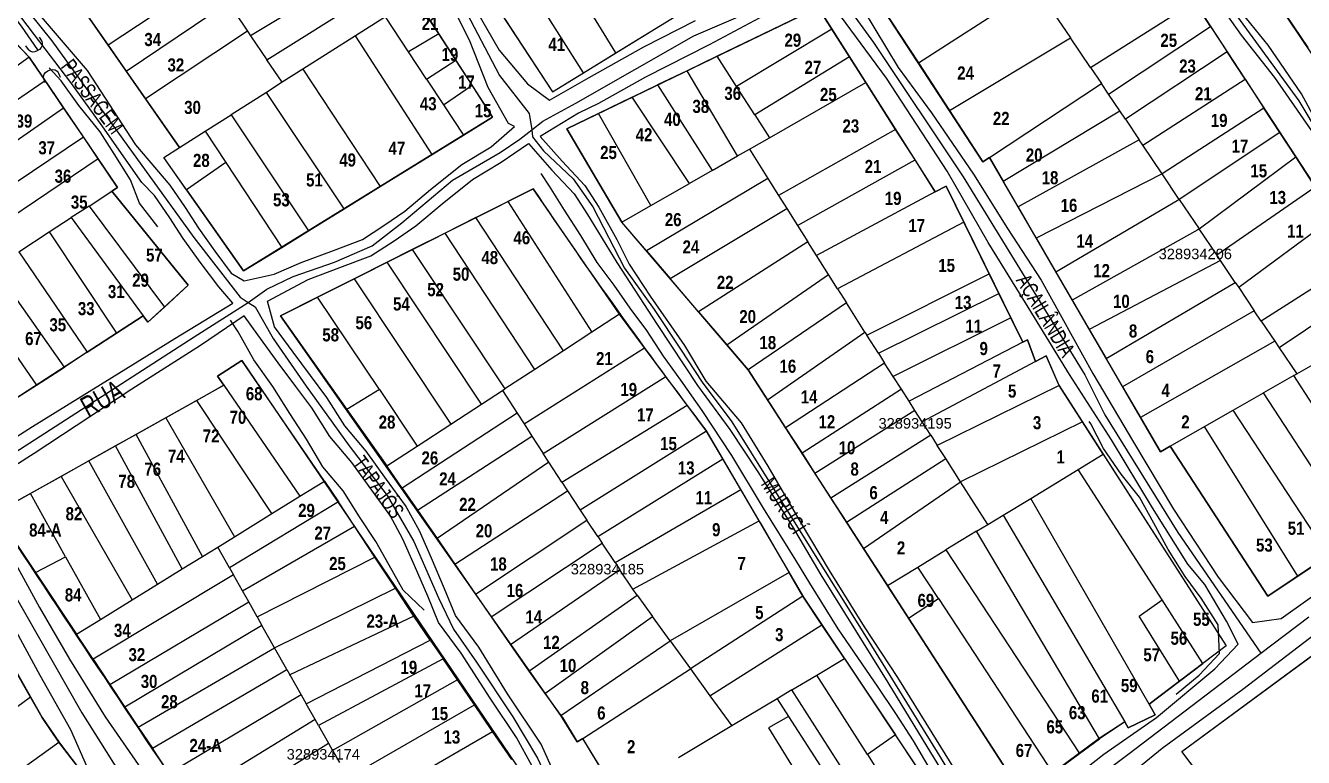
# Model space of a CAD drawing. Extents: x 206155 to 208014, y 4847439 to 4850017.
# Drawn here: x 207361.2 to 207605.1, y 4848810.5 to 4848950.2 of the extents above; entities that cross this region are included whole.
import ezdxf
from ezdxf.enums import TextEntityAlignment as Align

# ---------------------------------------------------------------- set-up
doc = ezdxf.new("R2010")
doc.units = 0
doc.header["$LTSCALE"] = 1.5
doc.header["$MEASUREMENT"] = 0
for name, color, linetype in [('CD-MALHA-LOTES', 40, 'CONTINUOUS'), ('CD_TXT_QUADRA', 7, 'CONTINUOUS'), ('HD-VALAS-DRENOS', 170, 'CONTINUOUS'), ('RU-QUADRAS', 6, 'CONTINUOUS'), ('SV-EIXO-RUA-N-PAV', 6, 'CONTINUOUS'), ('SV-PONTE-BUEIRO', 249, 'CONTINUOUS'), ('SV-RUA-NAO-PAV-S-GUIA-C-GUIA', 7, 'CONTINUOUS'), ('SV-TXT-RUA-N-PAV-S-GUIA-C-GUIA', 7, 'CONTINUOUS'), ('Th_NmrPort', 7, 'CONTINUOUS')]:
    doc.layers.add(name, color=color, linetype=linetype)
doc.styles.add('ARIAL', font='ARIAL.TTF')
doc.styles.get("Standard").update_dxf_attribs({"font": 'swisscbo.ttf'})

# ---------------------------------------------------------------- blocks, each defined once
blk = doc.blocks.new('COD119', base_point=(207244.147261, 4849431.007731))
at = {"layer": 'SV-PONTE-BUEIRO'}
blk.add_lwpolyline([(207242.637261, 4849429.007731), (207242.637261, 4849429.841065), (207242.637261, 4849429.966065), (207242.763094, 4849430.299398), (207243.014761, 4849430.674398), (207243.392261, 4849430.882731), (207243.895594, 4849431.007731), (207244.398927, 4849431.007731), (207244.902261, 4849430.882731), (207245.279761, 4849430.674398), (207245.531427, 4849430.299398), (207245.657261, 4849429.966065), (207245.657261, 4849429.841065), (207245.657261, 4849429.007731)], dxfattribs=at)

msp = doc.modelspace()

# ---------------------------------------------------------------- linework, layer by layer
at = {"layer": 'CD-MALHA-LOTES', "linetype": 'Continuous'}
for p, q in [((207473.85, 4848945.01), (207460.26, 4848967)), ((207426.52, 4848961.76), (207404.12, 4848948.27)), ((207396.61, 4848959.46), (207376.94, 4848946.46)), ((207407.22, 4848943.7), (207432.88, 4848959.78)), ((207531.56, 4848943.1), (207554.03, 4848957.54)), ((207380.38, 4848941.52), (207399.85, 4848954.62)), ((207440.05, 4848948.65), (207435.55, 4848955.5)), ((207467.62, 4848941.17), (207458.95, 4848954.95)), ((207564.41, 4848942.18), (207584.27, 4848954.74)), ((207587.33, 4848950.05), (207584.27, 4848954.74)), ((207373.37, 4848951.58), (207376.94, 4848946.46)), ((207401.17, 4848952.63), (207403.55, 4848949.11)), ((207429.84, 4848951.88), (207424.11, 4848948.24)), ((207434.24, 4848945.19), (207429.84, 4848951.88)), ((207557.44, 4848952.49), (207560.59, 4848947.84)), ((207601.77, 4848952.11), (207605.86, 4848946.03)), ((207361.87, 4848944.16), (207357.15, 4848949.08)), ((207403.55, 4848949.11), (207384.08, 4848936.2)), ((207403.55, 4848949.11), (207404.12, 4848948.27)), ((207452.71, 4848951.35), (207461.76, 4848937.57)), ((207473.85, 4848945.01), (207483.49, 4848950.94)), ((207515.03, 4848949.52), (207496.85, 4848938.59)), ((207518.4, 4848944.23), (207515.03, 4848949.52)), ((207567.83, 4848937.12), (207587.33, 4848950.05)), ((207587.33, 4848950.05), (207590.49, 4848945.21)), ((207404.12, 4848948.27), (207407.22, 4848943.7)), ((207424.11, 4848948.24), (207414.07, 4848941.88)), ((207438.75, 4848925.6), (207424.11, 4848948.24)), ((207440.05, 4848948.65), (207434.24, 4848945.19)), ((207443.29, 4848943.62), (207440.05, 4848948.65)), ((207537.47, 4848934.02), (207560.59, 4848947.84)), ((207564.41, 4848942.18), (207560.59, 4848947.84)), ((207376.94, 4848946.46), (207380.38, 4848941.52)), ((207437.7, 4848939.95), (207434.24, 4848945.19)), ((207467.62, 4848941.17), (207473.85, 4848945.01)), ((207493.13, 4848944.34), (207487.44, 4848941.59)), ((207496.85, 4848938.59), (207493.13, 4848944.34)), ((207518.4, 4848944.23), (207500.33, 4848933.2)), ((207521.52, 4848939.32), (207518.4, 4848944.23)), ((207590.49, 4848945.21), (207571.06, 4848932.33)), ((207593.91, 4848939.97), (207590.49, 4848945.21)), ((207361.87, 4848944.16), (207338.54, 4848927.43)), ((207364.89, 4848939.72), (207361.87, 4848944.16)), ((207410.14, 4848939.38), (207407.22, 4848943.7)), ((207414.07, 4848941.88), (207410.14, 4848939.38)), ((207414.07, 4848941.88), (207428.83, 4848919.48)), ((207437.7, 4848939.95), (207443.29, 4848943.62)), ((207446.38, 4848938.83), (207443.29, 4848943.62)), ((207531.56, 4848943.1), (207537.47, 4848934.02)), ((207564.41, 4848942.18), (207566.48, 4848939.13)), ((207341.4, 4848923.71), (207364.89, 4848939.72)), ((207368.4, 4848934.54), (207364.89, 4848939.72)), ((207380.38, 4848941.52), (207384.08, 4848936.2)), ((207410.14, 4848939.38), (207407.13, 4848937.46)), ((207437.7, 4848939.95), (207440.9, 4848935.1)), ((207461.76, 4848937.57), (207467.62, 4848941.17)), ((207487.44, 4848941.59), (207481.8, 4848938.87)), ((207497.06, 4848925.32), (207487.44, 4848941.59)), ((207503.16, 4848928.81), (207521.52, 4848939.32)), ((207527.22, 4848930.38), (207521.52, 4848939.32)), ((207574.38, 4848927.41), (207593.91, 4848939.97)), ((207593.91, 4848939.97), (207597.52, 4848934.44)), ((207407.13, 4848937.46), (207400.41, 4848933.19)), ((207421.94, 4848915.22), (207407.13, 4848937.46)), ((207440.9, 4848935.1), (207446.38, 4848938.83)), ((207476.92, 4848936.52), (207481.8, 4848938.87)), ((207481.8, 4848938.87), (207492.21, 4848922.55)), ((207500.33, 4848933.2), (207496.85, 4848938.59)), ((207545.12, 4848925.02), (207566.48, 4848939.13)), ((207567.83, 4848937.12), (207566.48, 4848939.13)), ((207569.99, 4848933.93), (207567.83, 4848937.12)), ((207345.37, 4848918.52), (207368.4, 4848934.54)), ((207372.2, 4848928.95), (207368.4, 4848934.54)), ((207384.08, 4848936.2), (207390.54, 4848926.91)), ((207440.9, 4848935.1), (207444.72, 4848929.29)), ((207476.92, 4848936.52), (207470.49, 4848933.42)), ((207487.9, 4848920.08), (207476.92, 4848936.52)), ((207597.52, 4848934.44), (207578.07, 4848921.92)), ((207600.55, 4848929.81), (207597.52, 4848934.44)), ((207395.45, 4848930.03), (207400.41, 4848933.19)), ((207400.41, 4848933.19), (207415.19, 4848911.05)), ((207480.52, 4848915.86), (207470.49, 4848933.42)), ((207500.33, 4848933.2), (207503.16, 4848928.81)), ((207537.47, 4848934.02), (207543.87, 4848924.19)), ((207547.73, 4848920.53), (207569.99, 4848933.93)), ((207571.06, 4848932.33), (207569.99, 4848933.93)), ((207571.06, 4848932.33), (207573.69, 4848928.42)), ((207390.54, 4848926.91), (207395.45, 4848930.03)), ((207395.45, 4848930.03), (207399.39, 4848924.06)), ((207527.22, 4848930.38), (207504.88, 4848917.8)), ((207530.92, 4848924.57), (207527.22, 4848930.38)), ((207600.55, 4848929.81), (207581.36, 4848917.04)), ((207603.6, 4848925.14), (207600.55, 4848929.81)), ((207349.17, 4848913.56), (207372.2, 4848928.95)), ((207375.05, 4848924.75), (207372.2, 4848928.95)), ((207438.75, 4848925.6), (207444.72, 4848929.29)), ((207499.32, 4848926.61), (207503.16, 4848928.81)), ((207573.69, 4848928.42), (207550.59, 4848915.6)), ((207574.38, 4848927.41), (207573.69, 4848928.42)), ((207578.07, 4848921.92), (207574.38, 4848927.41)), ((207375.05, 4848924.75), (207352.33, 4848909.45)), ((207378.74, 4848919.33), (207375.05, 4848924.75)), ((207387.58, 4848925.03), (207390.54, 4848926.91)), ((207391.89, 4848918.89), (207387.58, 4848925.03)), ((207428.83, 4848919.48), (207438.75, 4848925.6)), ((207492.21, 4848922.55), (207497.06, 4848925.32)), ((207497.06, 4848925.32), (207499.32, 4848926.61)), ((207499.32, 4848926.61), (207502.84, 4848921.03)), ((207543.87, 4848924.19), (207545.12, 4848925.02)), ((207545.12, 4848925.02), (207547.73, 4848920.53)), ((207585.13, 4848911.44), (207603.6, 4848925.14)), ((207607.31, 4848919.46), (207603.6, 4848925.14)), ((207399.39, 4848924.06), (207391.89, 4848918.89)), ((207399.39, 4848924.06), (207410.06, 4848907.88)), ((207492.21, 4848922.55), (207487.9, 4848920.08)), ((207508.5, 4848912.06), (207530.92, 4848924.57)), ((207534.79, 4848918.48), (207530.92, 4848924.57)), ((207502.84, 4848921.03), (207479.7, 4848907.2)), ((207480.52, 4848915.86), (207487.9, 4848920.08)), ((207502.84, 4848921.03), (207504.88, 4848917.8)), ((207550.59, 4848915.6), (207547.73, 4848920.53)), ((207578.07, 4848921.92), (207554.05, 4848909.66)), ((207581.36, 4848917.04), (207578.07, 4848921.92)), ((207373.29, 4848915.77), (207377.64, 4848918.61)), ((207377.64, 4848918.61), (207378.74, 4848919.33)), ((207391.89, 4848918.89), (207402.77, 4848903.38)), ((207421.94, 4848915.22), (207428.83, 4848919.48)), ((207458.04, 4848919.05), (207453.18, 4848916.61)), ((207474.51, 4848895.14), (207458.04, 4848919.05)), ((207504.88, 4848917.8), (207506.46, 4848915.29)), ((207534.79, 4848918.48), (207512.1, 4848906.35)), ((207581.85, 4848811.67), (207725.24, 4848917.35)), ((207588.49, 4848906.44), (207607.31, 4848919.46)), ((207373.29, 4848915.77), (207369.88, 4848913.55)), ((207373.29, 4848915.77), (207387.68, 4848896.5)), ((207415.19, 4848911.05), (207421.94, 4848915.22)), ((207447.13, 4848913.57), (207453.18, 4848916.61)), ((207453.18, 4848916.61), (207469.23, 4848891.71)), ((207474.99, 4848912.72), (207480.52, 4848915.86)), ((207484.18, 4848901.95), (207506.46, 4848915.29)), ((207506.46, 4848915.29), (207508.5, 4848912.06)), ((207550.59, 4848915.6), (207554.05, 4848909.66)), ((207581.36, 4848917.04), (207585.13, 4848911.44)), ((207365.69, 4848910.82), (207369.88, 4848913.55)), ((207369.88, 4848913.55), (207383.63, 4848894.8)), ((207447.13, 4848913.57), (207441.26, 4848910.62)), ((207463.81, 4848888.17), (207447.13, 4848913.57)), ((207479.7, 4848907.2), (207474.99, 4848912.72)), ((207540.22, 4848912.69), (207516.12, 4848899.99)), ((207545.07, 4848902.85), (207540.22, 4848912.69)), ((207611.03, 4848913.77), (207592.7, 4848900.2)), ((207359.88, 4848907.03), (207365.69, 4848910.82)), ((207365.69, 4848910.82), (207378.53, 4848891.49)), ((207410.06, 4848907.88), (207415.19, 4848911.05)), ((207441.26, 4848910.62), (207434.95, 4848907.45)), ((207458.34, 4848884.6), (207441.26, 4848910.62)), ((207508.5, 4848912.06), (207510.45, 4848908.97)), ((207588.49, 4848906.44), (207585.13, 4848911.44)), ((207402.77, 4848903.38), (207410.06, 4848907.88)), ((207510.45, 4848908.97), (207489.6, 4848895.6)), ((207512.1, 4848906.35), (207510.45, 4848908.97)), ((207554.05, 4848909.66), (207557.82, 4848903.15)), ((207359.88, 4848907.03), (207372.92, 4848887.87)), ((207434.95, 4848907.45), (207430.19, 4848905.05)), ((207434.95, 4848907.45), (207452.63, 4848880.88)), ((207479.7, 4848907.2), (207484.18, 4848901.95)), ((207514.39, 4848902.72), (207512.1, 4848906.35)), ((207589.2, 4848905.38), (207564.18, 4848892.22)), ((207589.2, 4848905.38), (207588.49, 4848906.44)), ((207592.04, 4848901.17), (207589.2, 4848905.38)), ((207617.06, 4848906.66), (207597, 4848893.81)), ((207368.57, 4848885.05), (207355.24, 4848904)), ((207430.19, 4848905.05), (207423.89, 4848901.88)), ((207448.17, 4848877.96), (207430.19, 4848905.05)), ((207495, 4848889.27), (207514.39, 4848902.72)), ((207516.12, 4848899.99), (207514.39, 4848902.72)), ((207521.73, 4848891.11), (207545.07, 4848902.85)), ((207546.92, 4848899.07), (207545.07, 4848902.85)), ((207557.82, 4848903.15), (207560.93, 4848897.81)), ((207350.1, 4848900.64), (207363.23, 4848881.59)), ((207423.89, 4848901.88), (207416.9, 4848898.38)), ((207423.89, 4848901.88), (207442.31, 4848874.13)), ((207489.6, 4848895.6), (207484.18, 4848901.95)), ((207567.41, 4848886.66), (207592.04, 4848901.17)), ((207592.04, 4848901.17), (207592.7, 4848900.2)), ((207620.36, 4848902.12), (207600.43, 4848888.7)), ((207428.7, 4848880.76), (207416.9, 4848898.38)), ((207516.12, 4848899.99), (207517.82, 4848897.3)), ((207523.93, 4848887.67), (207546.92, 4848899.07)), ((207549.2, 4848894.45), (207546.92, 4848899.07)), ((207592.7, 4848900.2), (207595.67, 4848895.78)), ((207384.52, 4848893.58), (207387.68, 4848896.5)), ((207489.6, 4848895.6), (207495, 4848889.27)), ((207517.82, 4848897.3), (207499.06, 4848884.5)), ((207521.35, 4848891.7), (207517.82, 4848897.3)), ((207560.93, 4848897.81), (207564.18, 4848892.22)), ((207595.67, 4848895.78), (207570.54, 4848881.27)), ((207597, 4848893.81), (207595.67, 4848895.78)), ((207378.53, 4848891.49), (207383.63, 4848894.8)), ((207383.63, 4848894.8), (207384.52, 4848893.58)), ((207474.51, 4848895.14), (207469.23, 4848891.71)), ((207479.3, 4848888.7), (207474.51, 4848895.14)), ((207549.2, 4848894.45), (207526.76, 4848883.25)), ((207551.5, 4848889.78), (207549.2, 4848894.45)), ((207372.92, 4848887.87), (207378.53, 4848891.49)), ((207469.23, 4848891.71), (207463.81, 4848888.17)), ((207502.76, 4848878.77), (207521.35, 4848891.7)), ((207521.35, 4848891.7), (207521.73, 4848891.11)), ((207523.93, 4848887.67), (207521.73, 4848891.11)), ((207564.18, 4848892.22), (207567.41, 4848886.66)), ((207456.32, 4848874.18), (207479.3, 4848888.7)), ((207463.81, 4848888.17), (207458.34, 4848884.6)), ((207483.35, 4848883.27), (207479.3, 4848888.7)), ((207495, 4848889.27), (207499.06, 4848884.5)), ((207551.5, 4848889.78), (207529.78, 4848878.52)), ((207599.58, 4848889.98), (207573.95, 4848875.4)), ((207599.58, 4848889.98), (207600.43, 4848888.7)), ((207600.43, 4848888.7), (207603.78, 4848883.74)), ((207603.78, 4848883.74), (207612.64, 4848888.79)), ((207372.92, 4848887.87), (207368.57, 4848885.05)), ((207525.12, 4848885.8), (207506.21, 4848873.44)), ((207523.93, 4848887.67), (207525.12, 4848885.8)), ((207526.76, 4848883.25), (207525.12, 4848885.8)), ((207553.89, 4848886.13), (207532.28, 4848874.62)), ((207567.41, 4848886.66), (207570.54, 4848881.27)), ((207363.23, 4848881.59), (207368.57, 4848885.05)), ((207458.34, 4848884.6), (207452.63, 4848880.88)), ((207459.96, 4848868.53), (207483.35, 4848883.27)), ((207487.42, 4848877.79), (207483.35, 4848883.27)), ((207499.06, 4848884.5), (207502.76, 4848878.77)), ((207528.31, 4848880.82), (207526.76, 4848883.25)), ((207603.22, 4848883.42), (207597.42, 4848880.11)), ((207603.22, 4848883.42), (207603.78, 4848883.74)), ((207620.71, 4848856.37), (207603.22, 4848883.42)), ((207358.38, 4848878.45), (207363.23, 4848881.59)), ((207399.03, 4848881.56), (207393.87, 4848878.68)), ((207399.03, 4848881.56), (207413.52, 4848860.38)), ((207452.19, 4848880.59), (207452.63, 4848880.88)), ((207528.31, 4848880.82), (207509.35, 4848868.59)), ((207529.78, 4848878.52), (207528.31, 4848880.82)), ((207558.4, 4848881.55), (207535.17, 4848870.1)), ((207562.87, 4848874.59), (207558.4, 4848881.55)), ((207570.54, 4848881.27), (207573.95, 4848875.4)), ((207393.87, 4848878.68), (207387.93, 4848875.36)), ((207408.15, 4848857.07), (207393.87, 4848878.68)), ((207428.7, 4848880.76), (207422.49, 4848876.96)), ((207428.7, 4848880.76), (207435.93, 4848869.97)), ((207448.17, 4848877.96), (207452.19, 4848880.59)), ((207452.19, 4848880.59), (207454.97, 4848876.27)), ((207502.76, 4848878.77), (207506.21, 4848873.44)), ((207530.89, 4848876.78), (207529.78, 4848878.52)), ((207591.65, 4848876.81), (207597.42, 4848880.11)), ((207615.29, 4848852.73), (207597.42, 4848880.11)), ((207422.49, 4848876.96), (207430.12, 4848866.18)), ((207454.97, 4848876.27), (207433.04, 4848861.96)), ((207442.31, 4848874.13), (207448.17, 4848877.96)), ((207454.97, 4848876.27), (207456.32, 4848874.18)), ((207463.5, 4848863.05), (207487.42, 4848877.79)), ((207491.12, 4848872.78), (207487.42, 4848877.79)), ((207530.89, 4848876.78), (207511.83, 4848864.74)), ((207532.28, 4848874.62), (207530.89, 4848876.78)), ((207586.16, 4848873.69), (207591.65, 4848876.81)), ((207609.83, 4848849.07), (207591.65, 4848876.81)), ((207387.93, 4848875.36), (207382.26, 4848872.19)), ((207387.93, 4848875.36), (207401.04, 4848852.67)), ((207435.93, 4848869.97), (207442.31, 4848874.13)), ((207456.32, 4848874.18), (207457.8, 4848871.88)), ((207533.92, 4848872.05), (207532.28, 4848874.62)), ((207562.87, 4848874.59), (207539.62, 4848863.16)), ((207566.84, 4848868.41), (207562.87, 4848874.59)), ((207573.95, 4848875.4), (207577.74, 4848868.88)), ((207579.59, 4848869.94), (207586.16, 4848873.69)), ((207603.97, 4848845.14), (207586.16, 4848873.69)), ((207382.26, 4848872.19), (207378.33, 4848869.99)), ((207394.92, 4848848.9), (207382.26, 4848872.19)), ((207435.96, 4848857.73), (207457.8, 4848871.88)), ((207457.8, 4848871.88), (207459.96, 4848868.53)), ((207491.12, 4848872.78), (207467.04, 4848857.71)), ((207494.21, 4848867.54), (207491.12, 4848872.78)), ((207506.21, 4848873.44), (207509.35, 4848868.59)), ((207533.92, 4848872.05), (207514.87, 4848860.04)), ((207533.92, 4848872.05), (207535.17, 4848870.1)), ((207378.33, 4848869.99), (207373.22, 4848867.14)), ((207391.05, 4848846.52), (207378.33, 4848869.99)), ((207430.12, 4848866.18), (207435.93, 4848869.97)), ((207509.35, 4848868.59), (207511.83, 4848864.74)), ((207536.78, 4848867.6), (207535.17, 4848870.1)), ((207577.74, 4848868.88), (207579.59, 4848869.94)), ((207579.59, 4848869.94), (207598.24, 4848841.3)), ((207373.22, 4848867.14), (207367.94, 4848864.19)), ((207386.32, 4848843.59), (207373.22, 4848867.14)), ((207433.04, 4848861.96), (207430.12, 4848866.18)), ((207461.02, 4848866.89), (207439.71, 4848852.31)), ((207461.02, 4848866.89), (207459.96, 4848868.53)), ((207463.5, 4848863.05), (207461.02, 4848866.89)), ((207470.38, 4848852.7), (207494.21, 4848867.54)), ((207497.69, 4848861.66), (207494.21, 4848867.54)), ((207517.82, 4848855.47), (207536.78, 4848867.6)), ((207539.62, 4848863.16), (207536.78, 4848867.6)), ((207562.04, 4848865.49), (207566.84, 4848868.41)), ((207367.94, 4848864.19), (207362.12, 4848860.94)), ((207367.94, 4848864.19), (207381.5, 4848840.62)), ((207511.83, 4848864.74), (207514.87, 4848860.04)), ((207553.01, 4848859.99), (207562.04, 4848865.49)), ((207578.06, 4848840.61), (207562.04, 4848865.49)), ((207413.52, 4848860.38), (207418.24, 4848863.25)), ((207418.24, 4848863.25), (207420.86, 4848859.3)), ((207433.04, 4848861.96), (207435.96, 4848857.73)), ((207443.1, 4848847.42), (207464.59, 4848861.4)), ((207463.5, 4848863.05), (207464.59, 4848861.4)), ((207464.59, 4848861.4), (207467.04, 4848857.71)), ((207473.67, 4848847.75), (207497.69, 4848861.66)), ((207501.2, 4848855.71), (207497.69, 4848861.66)), ((207521.08, 4848850.44), (207539.62, 4848863.16)), ((207544.83, 4848855.01), (207539.62, 4848863.16)), ((207368.81, 4848848.86), (207362.12, 4848860.94)), ((207420.86, 4848859.3), (207400.08, 4848846.73)), ((207408.15, 4848857.07), (207413.52, 4848860.38)), ((207423.93, 4848854.66), (207420.86, 4848859.3)), ((207514.87, 4848860.04), (207517.82, 4848855.47)), ((207547.75, 4848856.79), (207553.01, 4848859.99)), ((207575.62, 4848820.71), (207553.01, 4848859.99)), ((207401.04, 4848852.67), (207408.15, 4848857.07)), ((207435.96, 4848857.73), (207439.71, 4848852.31)), ((207467.04, 4848857.71), (207468.29, 4848855.84)), ((207544.83, 4848855.01), (207547.75, 4848856.79)), ((207547.75, 4848856.79), (207570.98, 4848817.33)), ((207402.55, 4848842.35), (207423.93, 4848854.66)), ((207427.85, 4848848.75), (207423.93, 4848854.66)), ((207447.05, 4848841.7), (207468.29, 4848855.84)), ((207470.38, 4848852.7), (207468.29, 4848855.84)), ((207477.08, 4848842.65), (207501.2, 4848855.71)), ((207517.82, 4848855.47), (207521.08, 4848850.44)), ((207542.68, 4848853.71), (207544.83, 4848855.01)), ((207397.84, 4848850.7), (207401.04, 4848852.67)), ((207439.71, 4848852.31), (207443.1, 4848847.42)), ((207470.38, 4848852.7), (207471.23, 4848851.42)), ((207542.68, 4848853.71), (207536.82, 4848850.14)), ((207566.11, 4848814.08), (207542.68, 4848853.71)), ((207394.92, 4848848.9), (207397.84, 4848850.7)), ((207400.08, 4848846.73), (207397.84, 4848850.7)), ((207450.01, 4848837.41), (207471.23, 4848851.42)), ((207473.67, 4848847.75), (207471.23, 4848851.42)), ((207521.08, 4848850.44), (207525.66, 4848843.35)), ((207531.46, 4848846.88), (207536.82, 4848850.14)), ((207536.82, 4848850.14), (207562.3, 4848811.29)), ((207603.97, 4848845.14), (207609.83, 4848849.07)), ((207363.03, 4848845.81), (207368.81, 4848848.86)), ((207368.81, 4848848.86), (207375.45, 4848836.89)), ((207391.05, 4848846.52), (207394.92, 4848848.9)), ((207400.08, 4848846.73), (207400.84, 4848845.39)), ((207405.37, 4848837.35), (207427.85, 4848848.75)), ((207431.75, 4848842.86), (207427.85, 4848848.75)), ((207443.1, 4848847.42), (207447.05, 4848841.7)), ((207473.67, 4848847.75), (207474.6, 4848846.35)), ((207525.66, 4848843.35), (207531.46, 4848846.88)), ((207535.38, 4848840.88), (207531.46, 4848846.88)), ((207363.03, 4848845.81), (207370.86, 4848834.05)), ((207400.84, 4848845.39), (207374.04, 4848829.28)), ((207386.32, 4848843.59), (207391.05, 4848846.52)), ((207402.55, 4848842.35), (207400.84, 4848845.39)), ((207474.6, 4848846.35), (207453.74, 4848832.03)), ((207477.08, 4848842.65), (207474.6, 4848846.35)), ((207506.92, 4848845.83), (207484.18, 4848832.81)), ((207509.54, 4848841.31), (207506.92, 4848845.83)), ((207598.24, 4848841.3), (207603.97, 4848845.14)), ((207381.5, 4848840.62), (207386.32, 4848843.59)), ((207403.76, 4848840.21), (207402.55, 4848842.35)), ((207408.69, 4848831.49), (207431.75, 4848842.86)), ((207435.29, 4848837.52), (207431.75, 4848842.86)), ((207477.91, 4848841.5), (207477.08, 4848842.65)), ((207525.66, 4848843.35), (207529.68, 4848837.13)), ((207375.45, 4848836.89), (207381.5, 4848840.62)), ((207377.25, 4848824.46), (207403.76, 4848840.21)), ((207405.37, 4848837.35), (207403.76, 4848840.21)), ((207447.05, 4848841.7), (207450.01, 4848837.41)), ((207457.2, 4848827.03), (207477.91, 4848841.5)), ((207477.91, 4848841.5), (207480.82, 4848837.47)), ((207509.54, 4848841.31), (207488.05, 4848827.46)), ((207513.15, 4848835.87), (207509.54, 4848841.31)), ((207529.68, 4848837.13), (207535.38, 4848840.88)), ((207535.38, 4848840.88), (207557.2, 4848807.55)), ((207585.87, 4848828.48), (207578.06, 4848840.61)), ((207370.86, 4848834.05), (207375.45, 4848836.89)), ((207405.37, 4848837.35), (207406.28, 4848835.74)), ((207435.29, 4848837.52), (207411.63, 4848826.29)), ((207438.41, 4848832.94), (207435.29, 4848837.52)), ((207450.01, 4848837.41), (207453.74, 4848832.03)), ((207460.3, 4848822.75), (207480.82, 4848837.47)), ((207484.18, 4848832.81), (207480.82, 4848837.47)), ((207529.68, 4848837.13), (207551.51, 4848803.38)), ((207406.28, 4848835.74), (207380.14, 4848820.13)), ((207408.69, 4848831.49), (207406.28, 4848835.74)), ((207491.78, 4848822.31), (207513.15, 4848835.87)), ((207517.45, 4848829.42), (207513.15, 4848835.87)), ((207374.04, 4848829.28), (207370.86, 4848834.05)), ((207414.72, 4848820.8), (207438.41, 4848832.94)), ((207438.41, 4848832.94), (207440.85, 4848829.36)), ((207453.74, 4848832.03), (207457.2, 4848827.03)), ((207463.35, 4848818.55), (207484.18, 4848832.81)), ((207484.18, 4848832.81), (207488.05, 4848827.46)), ((207382.67, 4848816.33), (207408.69, 4848831.49)), ((207411.03, 4848827.33), (207408.69, 4848831.49)), ((207362.11, 4848822.07), (207358.48, 4848828.44)), ((207374.04, 4848829.28), (207377.25, 4848824.46)), ((207385.36, 4848812.3), (207411.03, 4848827.33)), ((207411.03, 4848827.33), (207411.63, 4848826.29)), ((207440.85, 4848829.36), (207417.06, 4848816.65)), ((207443.6, 4848825.33), (207440.85, 4848829.36)), ((207467.5, 4848814.19), (207488.05, 4848827.46)), ((207488.05, 4848827.46), (207491.78, 4848822.31)), ((207512.19, 4848826.27), (207517.45, 4848829.42)), ((207517.45, 4848829.42), (207527.18, 4848814.84)), ((207581.42, 4848825.11), (207585.87, 4848828.48)), ((207411.63, 4848826.29), (207413.75, 4848822.51)), ((207443.6, 4848825.33), (207419.77, 4848811.85)), ((207446.85, 4848820.56), (207443.6, 4848825.33)), ((207457.2, 4848827.03), (207460.3, 4848822.75)), ((207507.44, 4848823.43), (207512.19, 4848826.27)), ((207521.82, 4848811.13), (207512.19, 4848826.27)), ((207575.62, 4848820.71), (207581.42, 4848825.11)), ((207377.25, 4848824.46), (207380.14, 4848820.13)), ((207413.75, 4848822.51), (207388.55, 4848807.5)), ((207413.75, 4848822.51), (207414.72, 4848820.8)), ((207460.3, 4848822.75), (207463.35, 4848818.55)), ((207491.78, 4848822.31), (207495.93, 4848816.55)), ((207507.44, 4848823.43), (207504.6, 4848821.73)), ((207529.25, 4848789.3), (207507.44, 4848823.43)), ((207362.11, 4848822.07), (207343.8, 4848808.57)), ((207380.14, 4848820.13), (207382.67, 4848816.33)), ((207416.41, 4848817.79), (207414.72, 4848820.8)), ((207422.85, 4848806.79), (207446.85, 4848820.56)), ((207450.31, 4848815.49), (207446.85, 4848820.56)), ((207504.6, 4848821.73), (207495.93, 4848816.55)), ((207504.6, 4848821.73), (207506.76, 4848818.39)), ((207416.41, 4848817.79), (207391.77, 4848802.68)), ((207417.06, 4848816.65), (207416.41, 4848817.79)), ((207506.76, 4848818.39), (207526.7, 4848787.6)), ((207382.67, 4848816.33), (207385.36, 4848812.3)), ((207417.06, 4848816.65), (207418.95, 4848813.3)), ((207426.23, 4848801.58), (207450.31, 4848815.49)), ((207453.94, 4848810.17), (207450.31, 4848815.49)), ((207495.93, 4848816.55), (207485.81, 4848810.5)), ((207570.98, 4848817.33), (207566.11, 4848814.08)), ((207570.98, 4848817.33), (207571.61, 4848816.2)), ((207349.85, 4848800.88), (207367.54, 4848813.47)), ((207370.93, 4848809), (207367.54, 4848813.47)), ((207394.83, 4848798.21), (207418.95, 4848813.3)), ((207418.95, 4848813.3), (207419.77, 4848811.85)), ((207466.43, 4848813.51), (207467.5, 4848814.19)), ((207474.03, 4848803.47), (207467.5, 4848814.19)), ((207527.18, 4848814.84), (207521.82, 4848811.13)), ((207562.3, 4848811.29), (207566.11, 4848814.08)), ((207388.55, 4848807.5), (207385.36, 4848812.3)), ((207419.77, 4848811.85), (207421.06, 4848809.56)), ((207521.82, 4848811.13), (207533.78, 4848792.31)), ((207557.2, 4848807.55), (207562.3, 4848811.29)), ((207657.13, 4848712.18), (207581.85, 4848811.67))]:
    msp.add_line(p, q, dxfattribs=at)
at = {"layer": 'CD-MALHA-LOTES', "linetype": 'Continuous', "flags": 128}
for points in [[(207543.34, 4848973.35), (207523.55, 4848961.38), (207523.02, 4848956.22), (207531.56, 4848943.1)], [(207515.03, 4848949.52), (207512.41, 4848953.64), (207493.13, 4848944.34)], [(207444.72, 4848929.29), (207450.3, 4848932.74), (207446.38, 4848938.83)], [(207470.49, 4848933.42), (207464.47, 4848930.51), (207474.99, 4848912.72)], [(207387.68, 4848896.5), (207392.22, 4848900.7), (207377.64, 4848918.61)], [(207540.22, 4848912.69), (207536.84, 4848919.57), (207534.79, 4848918.48)], [(207581.36, 4848917.04), (207580.95, 4848916.77), (207557.82, 4848903.15)], [(207585.13, 4848911.44), (207584.87, 4848911.25), (207560.93, 4848897.81)], [(207416.9, 4848898.38), (207409.85, 4848894.83), (207422.49, 4848876.96)], [(207597, 4848893.81), (207599.58, 4848889.98)], [(207553.89, 4848886.13), (207552.37, 4848890.23), (207551.5, 4848889.78)], [(207418.24, 4848863.25), (207402.41, 4848886.29), (207397.82, 4848883.32), (207399.03, 4848881.56)], [(207558.4, 4848881.55), (207555.93, 4848887.21), (207553.89, 4848886.13)], [(207566.84, 4848868.41), (207590.32, 4848831.85), (207585.87, 4848828.48)], [(207362.12, 4848860.94), (207355.44, 4848857.2), (207363.03, 4848845.81)], [(207506.92, 4848845.83), (207501.56, 4848855.1), (207501.2, 4848855.71)], [(207581.42, 4848825.11), (207573.68, 4848837.48), (207578.06, 4848840.61)], [(207367.54, 4848813.47), (207364.35, 4848818.15), (207362.11, 4848822.07)], [(207571.61, 4848816.2), (207576.78, 4848818.69), (207575.62, 4848820.71)], [(207463.35, 4848818.55), (207463.63, 4848818.16), (207466.43, 4848813.51)], [(207506.76, 4848818.39), (207502.97, 4848816.18), (207522.39, 4848784.73)], [(207533.78, 4848792.31), (207539.62, 4848796.19), (207527.18, 4848814.84)]]:
    msp.add_lwpolyline(points, dxfattribs=at)
at = {"layer": 'CD-MALHA-LOTES', "linetype": 'Continuous'}
for p in [(207560.59, 4848947.84), (207560.59, 4848947.84), (207521.52, 4848939.32), (207566.48, 4848939.13), (207567.83, 4848937.12), (207595.67, 4848895.78), (207595.67, 4848895.78), (207595.67, 4848895.78), (207526.76, 4848883.25), (207535.17, 4848870.1), (207471.23, 4848851.42), (207406.28, 4848835.74), (207411.63, 4848826.29), (207362.11, 4848822.07)]:
    msp.add_point(p, dxfattribs=at)
at = {"layer": 'HD-VALAS-DRENOS', "flags": 128}
for points in [[(207363.5, 4848945.57), (207360.37, 4848950.08), (207356.69, 4848954.98), (207353.61, 4848959.36), (207350.18, 4848964.25), (207346.29, 4848969.49), (207340.8, 4848975.64), (207336.86, 4848980.72), (207333.69, 4848984.24)], [(207386.4, 4848911.83), (207382.93, 4848916.32), (207381.17, 4848920.76), (207378.07, 4848925.73), (207375.38, 4848929.95), (207371.35, 4848934.93), (207367.93, 4848939.68), (207365.65, 4848942.12)], [(207536.47, 4848803.74), (207530.62, 4848813.74), (207527.28, 4848818.92), (207523.87, 4848823.93), (207516.26, 4848835.08), (207510.83, 4848843.79), (207508.2, 4848848.19), (207502, 4848858.12), (207495.96, 4848868.18), (207490.3, 4848876.77), (207486.2, 4848882.52), (207482.92, 4848887.15), (207479.73, 4848892.03), (207476.58, 4848896.31), (207473.53, 4848900.66), (207470.27, 4848905.01), (207467.11, 4848910.17), (207464.05, 4848915.01), (207461.14, 4848919.56), (207459.56, 4848922)], [(207437.25, 4848838.67), (207433.2, 4848842.44), (207430.55, 4848847.25), (207428.04, 4848851.73), (207424.88, 4848856.49), (207421.75, 4848861.45), (207417.91, 4848866), (207414.8, 4848871.26), (207411.59, 4848876.17), (207408.38, 4848881.33), (207404.74, 4848886.44), (207401.72, 4848891.75), (207400.25, 4848894.01)], [(207580.76, 4848822.6), (207585.13, 4848826.27), (207589.06, 4848830.36), (207588.78, 4848835.83), (207585.54, 4848840.91), (207582.46, 4848845.09), (207579.23, 4848850.2), (207576.52, 4848855.23), (207573.76, 4848860.22), (207570.27, 4848864.62), (207566.91, 4848869.47), (207564.46, 4848874.21), (207564.18, 4848874.64)]]:
    msp.add_lwpolyline(points, dxfattribs=at)
at = {"layer": 'RU-QUADRAS', "color": 6, "linetype": 'Continuous'}
for points in [[(207503.77, 4848963.42), (207439.03, 4849063.64), (207436.57, 4849063.64), (207401.94, 4849040.22), (207404.13, 4849037.02), (207399.19, 4849033.48), (207415.06, 4849011.53), (207428.91, 4848996.92), (207430.92, 4848991.34), (207434.72, 4848985.99), (207434.95, 4848978.4), (207461.76, 4848937.57)], [(207337.97, 4848990.15), (207341.55, 4848993.27), (207387.15, 4849026.74), (207425.59, 4848968.88), (207423.06, 4848967.19), (207426.52, 4848961.76), (207430.18, 4848963.97), (207450.3, 4848932.74), (207402.77, 4848903.38), (207387.58, 4848925.03), (207390.54, 4848926.91), (207362.72, 4848966.89), (207363.54, 4848967.47), (207354.99, 4848977.21), (207350.93, 4848974.47)], [(207572.59, 4848987.38), (207620.24, 4849012.46), (207632.32, 4848990.79), (207690.99, 4848910.07), (207649.65, 4848880.89), (207592.55, 4848965.85), (207589.7, 4848964.07)], [(207523.02, 4848956.22), (207523.55, 4848961.38), (207561.69, 4848984.44), (207566.85, 4848981.42), (207611.03, 4848913.77), (207612.67, 4848914.99), (207617.84, 4848907.16), (207617.06, 4848906.66), (207640.83, 4848873.88), (207634.83, 4848868.69), (207636.19, 4848866.75), (207598.24, 4848841.3), (207579.59, 4848869.94), (207577.74, 4848868.88), (207545.12, 4848925.02), (207543.87, 4848924.19)], [(207581.85, 4848811.67), (207725.11, 4848917.25), (207790.27, 4848966.21), (207850.85, 4848885.14), (207852.34, 4848886.14), (207858.84, 4848876.87), (207857.59, 4848876.03), (207863.85, 4848866.34), (207834.44, 4848845), (207835.26, 4848843.92), (207800.19, 4848816.68), (207657.13, 4848712.18)], [(207464.47, 4848930.51), (207512.41, 4848953.64), (207534.79, 4848918.48), (207536.84, 4848919.57), (207551.5, 4848889.78), (207552.37, 4848890.23), (207553.89, 4848886.13), (207555.93, 4848887.21), (207558.38, 4848881.6), (207590.32, 4848831.85), (207575.62, 4848820.71), (207576.78, 4848818.69), (207571.61, 4848816.2), (207570.98, 4848817.33), (207566.04, 4848814.19), (207551.51, 4848803.38), (207499.05, 4848884.52), (207474.99, 4848912.72)]]:
    msp.add_lwpolyline(points, close=True, dxfattribs=at)
for points in [[(207282.82, 4848951.06), (207288.23, 4848955.74), (207285.06, 4848960.25), (207333.02, 4848982.94), (207347.66, 4848967.37), (207350.35, 4848958.91), (207353.33, 4848953.17), (207361.86, 4848944.15), (207378.74, 4848919.33), (207377.64, 4848918.61), (207392.22, 4848900.7), (207384.52, 4848893.58), (207383.63, 4848894.8), (207349.08, 4848872.43), (207334.83, 4848890.68), (207335.68, 4848891.23), (207327.11, 4848903.79, -0.022053)], [(207409.85, 4848894.83), (207458.04, 4848919.05, 0.014438), (207491.01, 4848872.97), (207509.64, 4848841.13), (207539.62, 4848796.19), (207514.18, 4848779.27), (207516.62, 4848775.4), (207511.34, 4848771.34), (207508.56, 4848775.61), (207493.61, 4848765.46), (207469.67, 4848800.85), (207474.01, 4848803.54), (207467.5, 4848814.19), (207466.43, 4848813.51), (207463.35, 4848818.55)], [(207355.44, 4848857.2), (207399.03, 4848881.56), (207397.82, 4848883.32), (207402.41, 4848886.29), (207491.19, 4848755.51, 0.012114), (207443.01, 4848719.32), (207436.13, 4848729.4), (207440.08, 4848731.96, -0.005757)]]:
    msp.add_lwpolyline(points, format="xyb", close=True, dxfattribs=at)
msp.add_lwpolyline([(207339.56, 4848861.91), (207364.35, 4848818.15), (207367.63, 4848813.34), (207384.01, 4848791.83)], dxfattribs=at)
at = {"layer": 'SV-EIXO-RUA-N-PAV'}
for p, q in [((207596.93, 4848830.44), (207606.07, 4848837.4)), ((207571.82, 4848811.33), (207596.93, 4848830.44)), ((207554.1, 4848798.04), (207571.82, 4848811.33))]:
    msp.add_line(p, q, dxfattribs=at)
for points in [[(207490.04, 4849111.11), (207517.12, 4849065.86), (207526.42, 4849048.51), (207538.82, 4849029.3), (207562.06, 4848991.18), (207563.78, 4848989.56), (207567.33, 4848986.22), (207572.28, 4848979.56), (207604.2, 4848935.87), (207608.23, 4848929.05), (207622.18, 4848909.83), (207632.25, 4848897.59), (207648.92, 4848871.62)], [(207423.87, 4849107.4), (207429.39, 4849091.68), (207436.03, 4849083.46), (207440.14, 4849075.55), (207441.25, 4849072.82), (207443.62, 4849067.01), (207454.7, 4849049.92), (207460.71, 4849040.12), (207475.26, 4849018.29), (207490.44, 4848996.15), (207503.73, 4848977.17), (207512.27, 4848963.25), (207514.03, 4848960.19), (207516.38, 4848956.13), (207523.02, 4848946.95), (207540.11, 4848921.33), (207563.36, 4848883.53), (207567.15, 4848875.94), (207581.07, 4848853.48), (207596.93, 4848830.44)], [(207389.01, 4849037.68), (207409.06, 4849009.41), (207418.21, 4848993.32), (207429.25, 4848978.18), (207436.5, 4848967.78), (207444.7, 4848953.9), (207451.64, 4848940.66), (207457.31, 4848933.4), (207457.76, 4848930.28), (207457.94, 4848928.99), (207459.99, 4848926.31), (207465.67, 4848920.95), (207469.45, 4848915.59), (207475.45, 4848903.92), (207481.12, 4848896.03), (207486.17, 4848888.47), (207490.27, 4848882.16), (207495.94, 4848874.59), (207522.12, 4848832.65), (207535.68, 4848810.73), (207543.25, 4848798.12), (207548.6, 4848793.88), (207551.13, 4848791.87)], [(207347.2, 4848861.11), (207393.35, 4848890.81), (207403.65, 4848897.38), (207407.21, 4848899.91), (207412.24, 4848902.35), (207420.13, 4848905.03), (207427.33, 4848908.16), (207432.97, 4848912.55), (207442.67, 4848920.69), (207451.75, 4848926.01), (207455.51, 4848928.52), (207457.76, 4848930.28), (207459.89, 4848931.96), (207466.16, 4848935.4), (207488.7, 4848948.24), (207505.3, 4848955.44), (207514.03, 4848960.19), (207516.57, 4848962.96), (207559.46, 4848988.32), (207563.78, 4848989.56), (207568.7, 4848990.98), (207615.35, 4849018.85)], [(207333.34, 4848990.21), (207342.84, 4848976.29), (207366.18, 4848947.28), (207393.3, 4848909.75), (207402.13, 4848898.4), (207403.65, 4848897.38), (207404.96, 4848896.51), (207408.43, 4848890.52), (207414.74, 4848881.37), (207422.94, 4848870.02), (207430.19, 4848860.56), (207435.24, 4848851.73), (207439.97, 4848841), (207442.81, 4848835.01), (207447.22, 4848828.71), (207454.16, 4848818.3), (207458.89, 4848810.42), (207462.99, 4848801.59), (207467.4, 4848793.7), (207472.77, 4848786.13), (207478.13, 4848779.2), (207485.7, 4848769.1), (207491.69, 4848759.96), (207496.19, 4848753.55)], [(207271.24, 4848947.92), (207276.84, 4848948.63), (207292.02, 4848934.27), (207300.73, 4848924.1), (207309.93, 4848912.96), (207323.49, 4848895.05), (207338.02, 4848875.19), (207347.2, 4848861.11), (207352.54, 4848852.92), (207371.91, 4848819.03), (207382.56, 4848802.08), (207420.82, 4848741.56), (207424.62, 4848726.42)]]:
    msp.add_lwpolyline(points, dxfattribs=at)
at = {"layer": 'SV-RUA-NAO-PAV-S-GUIA-C-GUIA', "flags": 128}
for points in [[(207607.64, 4848931.65), (207604.68, 4848937.16), (207598.34, 4848946.45), (207591.69, 4848954.58), (207584.82, 4848963.71), (207578.84, 4848971.91), (207572.32, 4848981.52), (207569.15, 4848987.84), (207578.94, 4848994.9), (207590.66, 4849001.96), (207603.34, 4849009), (207614.2, 4849014.31)], [(207608.82, 4848927.02), (207599.61, 4848940.28), (207593.26, 4848948.38), (207586.59, 4848957.81), (207577.42, 4848971.45), (207567.97, 4848983.28), (207563.13, 4848987.22), (207517.39, 4848959.46), (207521.03, 4848953.25), (207527.69, 4848942.18), (207534.04, 4848933.57), (207542.06, 4848921.82), (207548.59, 4848911.47), (207554.99, 4848901.61), (207564.85, 4848883.84), (207572.59, 4848870.72), (207580.27, 4848857.94), (207588.78, 4848844.95), (207595.31, 4848836.27), (207600.82, 4848837.06), (207611.43, 4848844.6)], [(207349.73, 4848865.54), (207362.51, 4848873.7), (207377.6, 4848883.03), (207389.67, 4848890.48), (207400.73, 4848897.26), (207398.04, 4848900.33), (207394.46, 4848905.07), (207391.25, 4848909.56), (207388.69, 4848913.53), (207385.78, 4848917.8), (207383.37, 4848920.29), (207375.94, 4848930.86), (207369.79, 4848939.36), (207362.9, 4848948.47), (207355.81, 4848957.7)], [(207363.02, 4848953.18), (207372.89, 4848941.66), (207382.17, 4848927.44), (207388.67, 4848919.77), (207391.61, 4848915.46), (207394.15, 4848911.52), (207397.28, 4848907.15), (207400.43, 4848902.98), (207402.88, 4848901.5), (207408.61, 4848902.78), (207413.77, 4848904.99), (207419.92, 4848907.29), (207425.5, 4848909.41), (207429.55, 4848912.04), (207433.53, 4848914.78), (207438.47, 4848918.92), (207444.44, 4848923.7), (207450.04, 4848927.08), (207454.46, 4848930.94), (207453.32, 4848931.49), (207449.46, 4848938.39), (207445.91, 4848947.4), (207441.02, 4848957.17)], [(207446.99, 4848953.48), (207451.57, 4848945.53), (207456.95, 4848939.11), (207461.17, 4848935.95), (207468.76, 4848940.3), (207479.14, 4848946.17), (207489.01, 4848951.16)], [(207503.1, 4848952.65), (207491.61, 4848946.53), (207479.51, 4848940.35), (207470.54, 4848935.36), (207466.69, 4848933.5), (207459.37, 4848929.06), (207463.57, 4848924.32), (207467.93, 4848919.67), (207470.58, 4848915.55), (207474.04, 4848909.39), (207476.39, 4848904.65), (207480.39, 4848898.56), (207486.93, 4848889.17), (207490.99, 4848882.33), (207497.72, 4848874.4), (207502.82, 4848866.1), (207509.22, 4848855.22), (207514.55, 4848846.22), (207521.21, 4848835.5), (207527.56, 4848825.82), (207534.12, 4848815.26), (207542.89, 4848801.09)], [(207555.9, 4848802.5), (207566.93, 4848811.15), (207577.02, 4848818.16), (207588.17, 4848827.48), (207592.6, 4848832.18), (207590.35, 4848836.54), (207586.24, 4848843.53), (207582.96, 4848847.41), (207576.23, 4848858.15), (207568.4, 4848871.17), (207560.42, 4848883.65), (207552, 4848897.29), (207544.91, 4848908.84), (207537.05, 4848922.44), (207525.5, 4848940.18), (207515.79, 4848953.29)], [(207276.98, 4848944.76), (207282.08, 4848941.75), (207287.21, 4848937.02), (207292.57, 4848930.79), (207298.16, 4848925.25), (207303.94, 4848917.08), (207310.16, 4848909.25), (207315.67, 4848900.77), (207322.96, 4848891.16), (207329.78, 4848881.8), (207335.72, 4848872.79), (207341.24, 4848864.56), (207347.66, 4848854.77), (207352.37, 4848846.31), (207357.72, 4848837.63), (207363.91, 4848826.25), (207369.76, 4848815.88), (207373, 4848808.48)], [(207463.51, 4848804.28), (207459.56, 4848813.09), (207453.16, 4848822.68), (207447.68, 4848831.61), (207443.23, 4848837.61), (207441.14, 4848842.7), (207438.62, 4848848.57), (207436.33, 4848853.76), (207433.69, 4848858.61), (207430.07, 4848863.57), (207426.19, 4848868.99), (207422.09, 4848873.84), (207418.68, 4848879.26), (207415.56, 4848883.43), (207412.21, 4848887.9), (207408.7, 4848892.74), (207407.33, 4848897.63), (207415.07, 4848901.74), (207421.16, 4848904.02), (207427.09, 4848906.27), (207431.5, 4848909.13), (207435.65, 4848911.99), (207440.69, 4848916.21), (207446.45, 4848920.83), (207451.96, 4848924.15), (207457.13, 4848927.7), (207461.61, 4848922.64), (207465.86, 4848918.1), (207468.42, 4848914.13), (207474.01, 4848905.02), (207481.73, 4848893.17), (207489.38, 4848881.53), (207495.6, 4848873.12), (207500.9, 4848865.07), (207507.48, 4848854.65), (207512.95, 4848845.39), (207519.55, 4848834.77), (207525.7, 4848824.85), (207532.26, 4848814.09), (207540.88, 4848800.06)], [(207460.86, 4848803.42), (207454.86, 4848814.37), (207449.84, 4848821.87), (207444.27, 4848830.47), (207439.99, 4848836.28), (207437.91, 4848841.35), (207435.41, 4848847.18), (207433.18, 4848852.21), (207430.73, 4848856.73), (207427.23, 4848861.52), (207423.42, 4848866.84), (207419.25, 4848871.76), (207415.79, 4848877.28), (207412.76, 4848881.33), (207409.39, 4848885.82), (207405.5, 4848891.19), (207402.91, 4848894.83), (207394.55, 4848889.15), (207381.42, 4848880.81), (207362.78, 4848868.56), (207351.65, 4848861.51)], [(207356.64, 4848852.32), (207363.82, 4848839.18), (207369.56, 4848829.31), (207376.35, 4848818.29), (207383.2, 4848808.4)], [(207611.36, 4848837.19), (207593.5, 4848823.54), (207578.11, 4848812.24), (207561.15, 4848798.48)]]:
    msp.add_lwpolyline(points, dxfattribs=at)

# ---------------------------------------------------------------- block references
at = {"layer": 'SV-PONTE-BUEIRO'}
for p, rotation in [((207363.61, 4848945.5, 15.61), 214), ((207365.63, 4848941.67, 15.61), 21)]:
    msp.add_blockref('COD119', p, dxfattribs=dict(at, rotation=rotation))

# ---------------------------------------------------------------- texts
at = {"layer": 'CD_TXT_QUADRA', "linetype": 'Continuous', "style": 'ARIAL'}
for s, p in [('328934206', (207584.41, 4848906.63)), ('328934195', (207530.94, 4848874.3)), ('328934185', (207472.21, 4848846.48)), ('328934174', (207417.99, 4848811.15))]:
    msp.add_text(s, height=2, dxfattribs=at).set_placement(p, align=Align.MIDDLE)
at = {"layer": 'SV-TXT-RUA-N-PAV-S-GUIA-C-GUIA', "style": 'ARIAL', "width": 0.7}
for s, height, rotation, p in [('PASSAGEM', 3, 307, (207367.78, 4848942.33)), ('AÇAILÂNDIA', 3, 301, (207550.08, 4848901.6)), ('RUA', 4, 29, (207373.13, 4848875.29)), ('TAPAJÓS', 3, 306, (207423.33, 4848866.67)), ('MURUCÍ', 3, 303, (207501.41, 4848862.72))]:
    msp.add_text(s, height=height, rotation=rotation, dxfattribs=at).set_placement(p)
at = {"layer": 'Th_NmrPort', "color": 1}
for s, p in [('21', (207436.77, 4848950.6)), ('34', (207383.84, 4848947.55)), ('41', (207460.94, 4848946.62)), ('29', (207506.01, 4848947.42)), ('25', (207577.75, 4848947.39)), ('19', (207440.56, 4848944.7)), ('32', (207388.26, 4848942.7)), ('27', (207509.84, 4848942.24)), ('24', (207538.98, 4848941.16)), ('23', (207581.33, 4848942.48)), ('17', (207443.72, 4848939.43)), ('36', (207494.53, 4848937.27)), ('25', (207512.78, 4848937.05)), ('21', (207584.35, 4848937.2)), ('30', (207391.44, 4848934.59)), ('43', (207436.43, 4848935.29)), ('15', (207446.89, 4848933.96)), ('38', (207488.44, 4848934.79)), ('39', (207359.27, 4848931.98)), ('40', (207483.02, 4848932.31)), ('23', (207517.08, 4848931.05)), ('22', (207545.78, 4848932.48)), ('19', (207587.38, 4848932.11)), ('42', (207477.6, 4848929.37)), ('37', (207363.61, 4848926.89)), ('47', (207430.44, 4848926.8)), ('25', (207470.83, 4848925.99)), ('17', (207591.34, 4848927.2)), ('28', (207393.12, 4848924.48)), ('49', (207421.04, 4848924.55)), ('20', (207552.07, 4848925.51)), ('36', (207366.71, 4848921.47)), ('21', (207521.31, 4848923.32)), ('18', (207555.09, 4848921.17)), ('15', (207594.93, 4848922.49)), ('51', (207414.71, 4848920.75)), ('35', (207369.81, 4848916.52)), ('53', (207408.39, 4848916.96)), ('19', (207525.15, 4848917.23)), ('13', (207598.55, 4848917.4)), ('16', (207558.71, 4848915.89)), ('26', (207483.17, 4848913.18)), ('17', (207529.66, 4848912.05)), ('46', (207454.28, 4848909.72)), ('14', (207561.73, 4848909.1)), ('11', (207601.94, 4848910.99)), ('57', (207384.16, 4848906.41)), ('24', (207486.56, 4848907.97)), ('48', (207448.16, 4848905.93)), ('15', (207535.36, 4848904.44)), ('29', (207381.52, 4848901.62)), ('50', (207442.68, 4848902.77)), ('12', (207564.94, 4848903.44)), ('31', (207376.88, 4848899.45)), ('52', (207437.83, 4848899.82)), ('22', (207493.1, 4848901.21)), ('54', (207431.3, 4848897.08)), ('13', (207538.5, 4848897.37)), ('10', (207568.71, 4848897.59)), ('33', (207371.15, 4848896.2)), ('20', (207497.39, 4848894.67)), ('35', (207365.72, 4848893.11)), ('56', (207424.13, 4848893.5)), ('11', (207540.53, 4848892.86)), ('8', (207571.74, 4848891.93)), ('67', (207361.08, 4848890.48)), ('58', (207417.8, 4848891.19)), ('18', (207501.23, 4848889.71)), ('9', (207543.24, 4848888.58)), ('6', (207574.94, 4848887.03)), ('21', (207470.05, 4848886.66)), ('16', (207505.06, 4848885.2)), ('7', (207545.72, 4848884.29)), ('68', (207403.2, 4848879.95)), ('19', (207474.69, 4848880.76)), ('5', (207548.66, 4848880.46)), ('4', (207577.97, 4848880.61)), ('14', (207509.12, 4848879.34)), ('70', (207400.1, 4848875.46)), ('17', (207477.85, 4848875.91)), ('12', (207512.51, 4848874.6)), ('28', (207428.56, 4848874.54)), ('3', (207553.42, 4848874.43)), ('2', (207581.74, 4848874.58)), ('72', (207394.99, 4848871.9)), ('15', (207482.28, 4848870.44)), ('74', (207388.33, 4848868.04)), ('26', (207436.74, 4848867.7)), ('10', (207516.35, 4848869.64)), ('1', (207557.93, 4848867.89)), ('76', (207383.84, 4848865.56)), ('13', (207485.65, 4848865.8)), ('8', (207518.6, 4848865.58)), ('78', (207378.88, 4848863.24)), ('24', (207440.11, 4848863.7)), ('11', (207489.03, 4848860.12)), ('6', (207522.21, 4848861.07)), ('29', (207413.19, 4848857.69)), ('22', (207443.91, 4848858.85)), ('82', (207368.81, 4848857.05)), ('4', (207524.24, 4848856.34)), ('84-A', (207361.84, 4848853.95)), ('27', (207416.29, 4848853.36)), ('20', (207447.07, 4848853.8)), ('9', (207492.19, 4848854.01)), ('51', (207602.05, 4848854.28)), ('2', (207527.46, 4848850.53)), ('53', (207596, 4848851.07)), ('25', (207419.1, 4848847.55)), ('18', (207449.81, 4848847.47)), ('7', (207497.04, 4848847.56)), ('84', (207368.66, 4848841.57)), ('16', (207452.97, 4848842.41)), ('69', (207531.4, 4848840.52)), ('5', (207500.41, 4848838.2)), ('23-A', (207426.23, 4848836.56)), ('14', (207456.56, 4848837.36)), ('55', (207583.98, 4848836.91)), ('34', (207378.03, 4848834.81)), ('3', (207504.21, 4848833.99)), ('56', (207579.69, 4848833.3)), ('12', (207459.93, 4848832.51)), ('32', (207380.82, 4848830.17)), ('57', (207574.5, 4848830.14)), ('19', (207432.73, 4848827.74)), ('10', (207463.09, 4848828.09)), ('30', (207383.15, 4848825.06)), ('8', (207467.1, 4848823.88)), ('59', (207570.21, 4848824.28)), ('28', (207387.02, 4848821.19)), ('17', (207435.37, 4848823.26)), ('61', (207564.57, 4848822.25)), ('15', (207438.62, 4848818.92)), ('6', (207470.26, 4848819.03)), ('63', (207560.28, 4848819.1)), ('65', (207556, 4848816.39)), ('13', (207440.94, 4848814.44)), ('24-A', (207392.44, 4848812.83)), ('2', (207475.95, 4848812.59)), ('67', (207550.13, 4848811.88))]:
    msp.add_text(s, height=2.5, dxfattribs=at).set_placement(p, align=Align.MIDDLE_LEFT)

doc.saveas('drawing.dxf')
